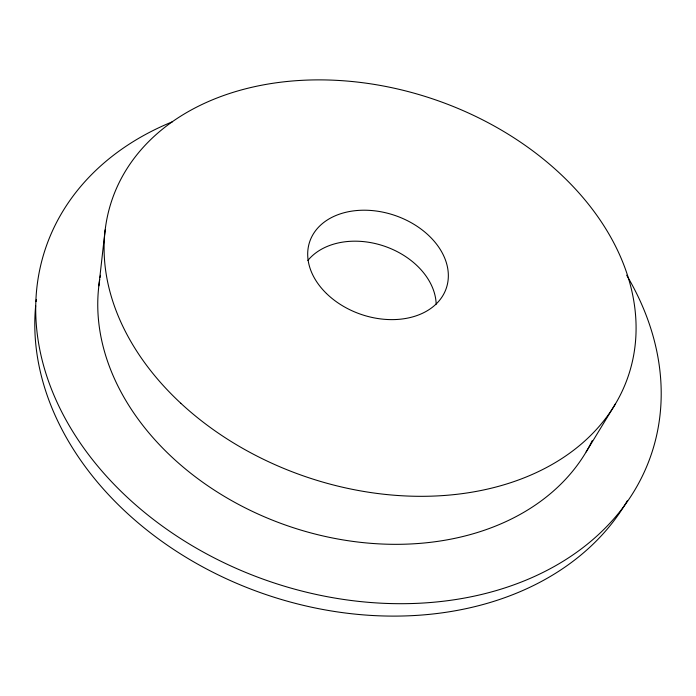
<?xml version="1.0" encoding="UTF-8"?>
<svg xmlns="http://www.w3.org/2000/svg" width="696" height="696" viewBox="0 0 696 696"><rect width="100%" height="100%" fill="white"/><g stroke="black" fill="none" stroke-linecap="round" stroke-linejoin="round"><path stroke-width="1.04" d="M98.858 285.839L105.157 229.88M586.145 451.93L615.464 403.845M626.661 275.19A319.908 243.295 18.9 0 1 502.634 588.633A319.908 243.295 18.9 0 1 82.911 446.849A319.908 243.295 18.9 0 1 172.46 121.756M627.279 500.815A315.88 242.504 18.9 0 1 269.683 595.82A315.88 242.504 18.9 0 1 35.661 305.77M36.114 301.525A315.88 242.504 18.9 0 1 36.375 299.419M592.2 440.681A260.687 197.464 18.9 0 1 292.999 527.612A260.687 197.464 18.9 0 1 99.754 279.479M100.111 277.382A260.687 197.464 18.9 0 1 100.494 275.294M307.858 260.478A70.313 52.069 18.9 0 1 384.314 246.149A70.313 52.069 18.9 0 1 436.175 304.23M326.407 293.442A72.14 52.278 18.9 0 0 445.188 291.085A72.14 52.278 18.9 0 0 362.459 210.227A72.14 52.278 18.9 0 0 326.407 293.442M180.803 403.254A272.762 199.3 18.9 0 0 626.583 380.764A272.762 199.3 18.9 0 0 302.864 80.284A272.762 199.3 18.9 0 0 180.803 403.254"/></g></svg>
